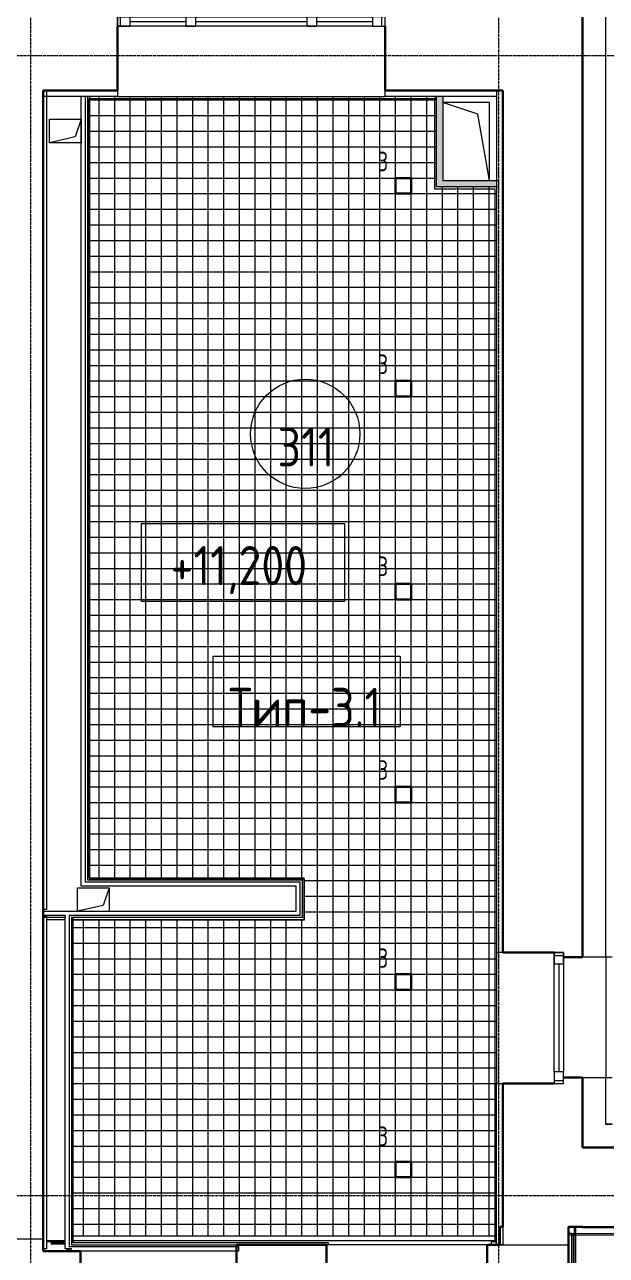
# Model space of a CAD drawing. Header units: millimetres. Extents: x -10438 to 68527, y -5058 to 44223.
# Drawn here: x 7110 to 10839, y 12561 to 20443 of the extents above; entities that cross this region are included whole.
import ezdxf

# ---------------------------------------------------------------- set-up
doc = ezdxf.new("R2010")
doc.units = ezdxf.units.MM
doc.linetypes.add('ADSK_Линия сетки', pattern=[25, 20, -2.5, 0, -2.5])
doc.linetypes.add('ADSK_Штриховая_ш3 п1_5', pattern=[4.5, 3, -1.5])
for name, color, linetype, lineweight in [('_ Окна', 7, 'Continuous', 9), ('Аннотация', 7, 'Continuous', 20), ('Марки', 7, 'Continuous', 20), ('Марки помещений', 7, 'Continuous', 20), ('Обобщенные модели', 7, 'Continuous', 18), ('Окна', 7, 'Continuous', 9), ('Оси', 7, 'Continuous', 9), ('Отметки', 7, 'Continuous', 9), ('Перекрытие', 7, 'Continuous', 18), ('Потолки', 7, 'Continuous', 9), ('Потолки штриховка', 7, 'Continuous', 9), ('Стены внутренние', 7, 'Continuous', 18), ('Стены наружные', 7, 'Continuous', 18), ('Стены несущие', 7, 'Continuous', 30), ('Стены отделка', 7, 'Continuous', 30), ('Стены штриховка', 7, 'Continuous', 9)]:
    doc.layers.add(name, color=color, linetype=linetype, lineweight=lineweight)
doc.layers.add('Линии', color=7, linetype='Continuous', lineweight=9, true_color=0x00a600)
doc.layers.add('Линии разделители', color=4, linetype='ADSK_Штриховая_ш3 п1_5', lineweight=40, true_color=0x00ffff)
doc.styles.add('GOST Common_1', font='GOST_Common.ttf', dxfattribs={"width": 0.9, "height": 250})
doc.styles.add('GOST Common_2', font='GOST_Common.ttf', dxfattribs={"width": 0.9, "height": 250})
doc.styles.add('GOST Common_4', font='GOST_Common.ttf', dxfattribs={"width": 0.8, "height": 350})
doc.styles.add('GOST Common_B', font='', dxfattribs={"width": 0.9, "height": 250})
doc.styles.get('GOST Common_B').set_extended_font_data('GOST Common', bold=True)

# ---------------------------------------------------------------- blocks, each defined once
blk = doc.blocks.new('GM_Отверстие прямоугольное _в плите_ - Отверстие-1433035-План потолков 3-го этажа')
at = {"layer": 'Обобщенные модели'}
for p, q in [((-101.2, -75), (-101.2, 75)), ((-101.2, -75), (-63.7, 37.5)), ((-63.7, 37.5), (101.2, 75)), ((101.2, 75), (101.2, -75)), ((101.2, -75), (-101.2, -75))]:
    blk.add_line(p, q, dxfattribs=at)
blk = doc.blocks.new('GM_Отверстие прямоугольное _в плите_ - Отверстие-V1-План потолков 3-го этажа')
at = {"layer": 'Обобщенные модели'}
for p, q in [((-101.2, -75), (-101.2, 75)), ((-101.2, 75), (101.2, 75)), ((-101.2, -75), (-63.7, 37.5)), ((-63.7, 37.5), (101.2, 75)), ((101.2, 75), (101.2, -75)), ((101.2, -75), (-101.2, -75))]:
    blk.add_line(p, q, dxfattribs=at)
blk = doc.blocks.new('GM_Отверстие прямоугольное _в плите_ - Отверстие-1433036-План потолков 3-го этажа')
at = {"layer": 'Обобщенные модели'}
for p, q in [((-150, 250), (-150, -250)), ((-150, 250), (-75, -175)), ((-75, -175), (150, -250)), ((-150, -250), (150, -250))]:
    blk.add_line(p, q, dxfattribs=at)
blk = doc.blocks.new('окна_rehau_однопольное_фрамуга_сверху - 800х2240 _нов_ ОК-3_-4264339-План потолков 3-го этажа')
at = {"layer": '_ Окна', "lineweight": 18}
for p, q in [((-420, 75), (-420, 135)), ((-420, 135), (-344, 135)), ((-344, 135), (-344, 75)), ((344, 135), (344, 75)), ((420, 135), (344, 135)), ((420, 75), (420, 135)), ((-344, 75), (-420, 75)), ((344, 75), (420, 75))]:
    blk.add_line(p, q, dxfattribs=at)
at = {"layer": '_ Окна'}
for p, q in [((-400, 75), (-400, 135)), ((-344, 105), (344, 105)), ((400, 75), (400, 135))]:
    blk.add_line(p, q, dxfattribs=at)
at = {"layer": 'Окна'}
for p, q in [((-420, 135), (-420, 75)), ((-344, 135), (-420, 135)), ((-344, 135), (344, 135)), ((420, 135), (344, 135)), ((420, 75), (420, 135)), ((-420, 75), (-344, 75)), ((344, 75), (-344, 75)), ((344, 75), (420, 75))]:
    blk.add_line(p, q, dxfattribs=at)
blk = doc.blocks.new('окно трехпол с фрамугой - 1675-2200_h___нов_ ок-23-2116831-План потолков 3-го этажа')
at = {"layer": '_ Окна', "lineweight": 18}
for p, q in [((-857.5, 115), (-857.5, 175)), ((-857.5, 175), (-777.5, 175)), ((-777.5, 175), (-777.5, 115)), ((-417.5, 115), (-417.5, 175)), ((-417.5, 175), (-357.5, 175)), ((-357.5, 175), (-357.5, 115)), ((357.5, 115), (357.5, 175)), ((357.5, 175), (417.5, 175)), ((417.5, 175), (417.5, 115)), ((777.5, 175), (777.5, 115)), ((857.5, 175), (777.5, 175)), ((857.5, 115), (857.5, 175)), ((-777.5, 115), (-857.5, 115)), ((-357.5, 115), (-417.5, 115)), ((417.5, 115), (357.5, 115)), ((777.5, 115), (857.5, 115))]:
    blk.add_line(p, q, dxfattribs=at)
at = {"layer": '_ Окна'}
for p, q in [((-837.5, 115), (-837.5, 175)), ((837.5, 115), (837.5, 175)), ((-777.5, 145), (-417.5, 145)), ((-357.5, 145), (357.5, 145)), ((417.5, 145), (777.5, 145))]:
    blk.add_line(p, q, dxfattribs=at)
at = {"layer": 'Окна'}
for p, q in [((-857.5, 175), (-857.5, 115)), ((-777.5, 175), (-857.5, 175)), ((-777.5, 175), (-417.5, 175)), ((-357.5, 175), (-417.5, 175)), ((-357.5, 175), (357.5, 175)), ((417.5, 175), (357.5, 175)), ((417.5, 175), (777.5, 175)), ((857.5, 175), (777.5, 175)), ((857.5, 115), (857.5, 175)), ((-857.5, 115), (-777.5, 115)), ((-417.5, 115), (-777.5, 115)), ((-417.5, 115), (-357.5, 115)), ((357.5, 115), (-357.5, 115)), ((357.5, 115), (417.5, 115)), ((777.5, 115), (417.5, 115)), ((777.5, 115), (857.5, 115))]:
    blk.add_line(p, q, dxfattribs=at)
blk = doc.blocks.new('ADSK_Марка_Помещение_ОдноЗначение - Номер-159740-План потолков 3-го этажа')
at = {"layer": 'Марки помещений'}
blk.add_circle((0, 0), 3.5, dxfattribs=at)
blk = doc.blocks.new('ADSK_Марка_Потолок - ADSK_Марка и Смещение от уровня-155896-План потолков 3-го этажа')
at = {"layer": 'Марки'}
for p, q in [((-6, 4.5), (-6, 0)), ((-6, 4.5), (6, 4.5)), ((6, 4.5), (6, 0)), ((-6, 0), (6, 0))]:
    blk.add_line(p, q, dxfattribs=at)
blk = doc.blocks.new('Высотные отметки - Рамка-12095-План потолков 3-го этажа')
at = {"layer": 'Аннотация'}
for p, q in [((-6.5, 0), (-6.5, 5)), ((-6.5, 5), (6.5, 5)), ((6.5, 5), (6.5, 0)), ((6.5, 0), (-6.5, 0))]:
    blk.add_line(p, q, dxfattribs=at)

msp = doc.modelspace()

# ---------------------------------------------------------------- hatches: boundary and pattern name
at = {"layer": 'Потолки штриховка', "lineweight": 18}
h = msp.add_hatch(dxfattribs=at)
h.set_pattern_fill('FP_31', color=256, style=0, pattern_type=2)
h.set_pattern_definition([(90, (8787.61, 16360.99), (100, -6e-15), []), (0, (8787.61, 16360.99), (0, -100), [])])
h.paths.add_polyline_path([(7410, 12683.264), (10135, 12683.264), (10135, 19404.534), (9750, 19404.534), (9750, 19982.525), (7527.388, 19982.525), (7527.388, 14970.09), (8905, 14970.09), (8905, 14710.105), (7410, 14710.105), (7410, 12815.144)])
at = {"layer": 'Стены внутренние'}
for points in [[(9750, 19404.534), (9790, 19404.534), (9790, 19982.525), (9750, 19982.525)], [(10135, 19404.534), (10135, 19444.534), (9790, 19444.534), (9790, 19404.534)]]:
    msp.add_hatch(color=256, dxfattribs=at).paths.add_polyline_path(points)

# ---------------------------------------------------------------- linework, layer by layer
at = {"layer": 'Линии', "color": 5, "lineweight": 30, "true_color": 0x0000ff}
for p, q in [((9487.615, 19360.987), (9487.615, 19460.987)), ((9487.615, 19460.987), (9587.615, 19460.987)), ((9587.615, 19360.987), (9587.615, 19460.987)), ((9587.615, 19360.987), (9487.615, 19360.987)), ((9487.615, 18060.987), (9487.615, 18160.987)), ((9487.615, 18160.987), (9587.615, 18160.987)), ((9587.615, 18060.987), (9587.615, 18160.987)), ((9587.615, 18060.987), (9487.615, 18060.987)), ((9487.615, 16760.987), (9487.615, 16860.987)), ((9487.615, 16860.987), (9587.615, 16860.987)), ((9587.615, 16760.987), (9587.615, 16860.987)), ((9587.615, 16760.987), (9487.615, 16760.987)), ((9487.615, 14260.987), (9487.615, 14360.987)), ((9487.615, 14360.987), (9587.615, 14360.987)), ((9587.615, 14260.987), (9587.615, 14360.987)), ((9587.615, 14260.987), (9487.615, 14260.987))]:
    msp.add_line(p, q, dxfattribs=at)
at = {"layer": 'Линии', "color": 1, "lineweight": 30, "true_color": 0xff0000}
for p, q in [((9487.615, 15460.987), (9487.615, 15560.987)), ((9487.615, 15560.987), (9587.615, 15560.987)), ((9587.615, 15460.987), (9587.615, 15560.987)), ((9587.615, 15460.987), (9487.615, 15460.987)), ((9487.615, 13060.987), (9487.615, 13160.987)), ((9487.615, 13160.987), (9587.615, 13160.987)), ((9587.615, 13060.987), (9587.615, 13160.987)), ((9587.615, 13060.987), (9487.615, 13060.987))]:
    msp.add_line(p, q, dxfattribs=at)
at = {"layer": 'Линии разделители'}
for p, q in [((7370, 12638.264), (7278.494, 12638.264)), ((7390, 12603.264), (7390, 12588.264))]:
    msp.add_line(p, q, dxfattribs=at)
at = {"layer": 'Оси', "linetype": 'ADSK_Линия сетки'}
for p, q in [((7149.565, -4258.205), (7149.565, 22151.608)), ((10149.565, -4258.205), (10149.565, 22151.608)), ((-9638.275, 20245), (56004.853, 20245)), ((-9638.275, 12945), (56004.853, 12945))]:
    msp.add_line(p, q, dxfattribs=at)
at = {"layer": 'Перекрытие'}
for p, q in [((10596.616, 12742.502), (10685, 12742.269)), ((7370, 12653.732), (7250, 12653.732)), ((10123, 12653.732), (7421.922, 12653.732)), ((10102, 12628.264), (10102, 12653.732))]:
    msp.add_line(p, q, dxfattribs=at)
at = {"layer": 'Потолки'}
for p, q in [((7527.388, 14970.09), (7527.388, 19982.525)), ((8905, 14970.09), (7527.388, 14970.09)), ((8905, 14710.105), (8905, 14970.09)), ((7410, 14710.105), (8905, 14710.105)), ((10135, 12683.264), (7410, 12683.264))]:
    msp.add_line(p, q, dxfattribs=at)
at = {"layer": 'Стены внутренние'}
for p, q in [((7705.418, 19982.525), (9420.418, 19982.525)), ((10135, 14501), (10135, 13661)), ((7250, 12648.783), (7370, 12648.783)), ((10075, 12628.264), (9045, 12628.264)), ((10123, 12648.264), (10102, 12648.264))]:
    msp.add_line(p, q, dxfattribs=at)
at = {"layer": 'Стены наружные'}
for p, q in [((7524.478, 14977.09), (7524.478, 19970.525)), ((7524.478, 19970.525), (9742.5, 19970.525)), ((9738, 19966.025), (9738, 19392.534)), ((9738, 19966.025), (9750, 19966.025)), ((9742.5, 19982.525), (9742.5, 19970.525)), ((9738, 19392.534), (10123, 19392.534)), ((10123, 19392.534), (10123, 12644.764)), ((8902, 14977.09), (7524.478, 14977.09)), ((8902, 14713.105), (8902, 14977.09)), ((7250, 14713.105), (7370.154, 14713.105)), ((7410, 14713.105), (8902, 14713.105)), ((7422, 12640.264), (7422, 14725.105)), ((10835, 14471), (10835, 13701)), ((9055, 12640.264), (7422, 12640.264)), ((9055, 12640.264), (9055, 12628.264)), ((10135, 12644.764), (10123, 12644.764))]:
    msp.add_line(p, q, dxfattribs=at)
at = {"layer": 'Стены несущие'}
for p, q in [((10685, 14471), (10685, 20612.525)), ((7705.418, 20022.525), (7705.418, 20432.525)), ((9420.418, 20022.525), (9420.418, 20432.525)), ((7705.418, 20022.525), (7230, 20022.525)), ((7230, 20022.525), (7230, 12588.264)), ((9420.418, 20022.525), (10175, 20022.525)), ((10175, 14501), (10175, 20022.525)), ((10505, 14501), (10175, 14501)), ((10685, 14471), (10565, 14471)), ((10175, 13661), (10175, 12743.557)), ((10175, 13661), (10505, 13661)), ((10565, 13701), (10685, 13701)), ((10685, 13252.216), (10685, 13701)), ((10685, 13252.216), (13650.566, 13244.409)), ((13650.566, 13244.409), (10685, 13252.216)), ((10156.616, 12628.264), (10156.616, 12743.557)), ((10156.616, 12743.557), (10175, 12743.557)), ((10685, 12743.557), (10596.616, 12743.557)), ((10596.616, 12743.557), (10596.616, 12248.264)), ((10685, 12742.214), (10685, 12743.557)), ((13618.224, 12734.492), (10685, 12742.214)), ((10685, 12742.214), (13618.224, 12734.492)), ((8468.578, 12628.264), (9045, 12628.264)), ((8468.578, 12248.264), (8468.578, 12628.264)), ((9045, 12628.264), (9045, 12248.264)), ((10075, 12628.264), (10156.616, 12628.264)), ((10075, 12248.264), (10075, 12628.264)), ((7230, 12588.264), (7468.494, 12588.264)), ((7468.494, 12588.264), (7468.494, 12088.264))]:
    msp.add_line(p, q, dxfattribs=at)
at = {"layer": 'Стены отделка', "lineweight": 9}
for p, q in [((10835, 14471), (10835, 20762.525)), ((7250, 20022.525), (7250, 14775.105)), ((7705.418, 20022.525), (7705.418, 19982.525)), ((9420.418, 19982.525), (9420.418, 20022.525)), ((10135, 20022.525), (10135, 14501)), ((7705.418, 19982.525), (7230, 19982.525)), ((7472.478, 14924.821), (7472.478, 19982.525)), ((7512.478, 19982.525), (7512.478, 14965.09)), ((10135, 19982.525), (9420.418, 19982.525)), ((9750, 19404.534), (9750, 19982.525)), ((9790, 19982.525), (9790, 19444.534)), ((10147.5, 19404.534), (9750, 19404.534)), ((9790, 19444.534), (10147.5, 19444.534)), ((10147.5, 19444.534), (10147.5, 19404.534)), ((7512.478, 14924.821), (7472.478, 14924.821)), ((7512.478, 14965.09), (8890, 14965.09)), ((7512.478, 14925.09), (7512.478, 14924.821)), ((8850, 14925.09), (7512.478, 14925.09)), ((8850, 14765.105), (8850, 14925.09)), ((8890, 14965.09), (8890, 14725.105)), ((7250, 14775.105), (7230, 14775.105)), ((7230, 14765.105), (8850, 14765.105)), ((7230, 14735.105), (7250, 14735.105)), ((7370, 14725.105), (7230, 14725.105)), ((7250, 14735.105), (7250, 12603.264)), ((7370, 12603.264), (7370, 14725.105)), ((8890, 14725.105), (7410, 14725.105)), ((7410, 14725.105), (7410, 12628.264)), ((10175, 14501), (10135, 14501)), ((10875, 14471), (10685, 14471)), ((10135, 12627.415), (10135, 13661)), ((10135, 13661), (10175, 13661)), ((10685, 13701), (10875, 13701)), ((10835, 13401.822), (10835, 13701)), ((10685.395, 13402.215), (10685, 13402.217)), ((10685, 13252.216), (10685.395, 13402.215)), ((10875, 13401.822), (10835, 13401.822)), ((10835, 13401.822), (10875, 13401.716)), ((10175, 12743.557), (10175, 12627.415)), ((10596.548, 12702.447), (10596.653, 12742.447)), ((10596.548, 12702.447), (15438.002, 12689.701)), ((10596.616, 12702.553), (10616.616, 12702.553)), ((10596.653, 12742.447), (10685, 12742.214)), ((10616.616, 12228.264), (10616.616, 12702.553)), ((10628.616, 12702.363), (10628.616, 12228.264)), ((10631.616, 12228.264), (10631.616, 12702.355)), ((10641.616, 12702.328), (10641.616, 12228.264)), ((7410, 12628.264), (8468.578, 12628.264)), ((8481.078, 12628.264), (8481.078, 12588.264)), ((10175, 12627.415), (10135, 12627.415)), ((15426.002, 12677.733), (10596.616, 12690.447)), ((7250, 12603.264), (7230, 12603.264)), ((7410, 12603.264), (7370, 12603.264)), ((7410, 12588.264), (7410, 12603.264)), ((8481.078, 12588.264), (7468.494, 12588.264))]:
    msp.add_line(p, q, dxfattribs=at)
at = {"layer": 'Стены штриховка'}
for p, q in [((7499.478, 19982.525), (7499.478, 14952.09)), ((8877, 14952.09), (7499.478, 14952.09)), ((8877, 14738.105), (8877, 14952.09)), ((7370, 14738.105), (7230, 14738.105)), ((7370, 14738.105), (7370, 14725.105)), ((8877, 14738.105), (7397, 14738.105)), ((7397, 14738.105), (7397, 12615.264)), ((15428.002, 12679.728), (10596.616, 12692.447)), ((10626.616, 12702.368), (10626.616, 12228.264)), ((10631.616, 12742.355), (10631.616, 12702.355)), ((10641.616, 12742.328), (10641.616, 12702.328)), ((7230, 12663.783), (6790, 12663.783)), ((8481.078, 12615.264), (7397, 12615.264)), ((10156.616, 12628.264), (10596.616, 12628.264))]:
    msp.add_line(p, q, dxfattribs=at)

# ---------------------------------------------------------------- block references
at = {"layer": 'Марки', "xscale": 99.99999999999993, "yscale": 99.99999999999993, "zscale": 99.99999999999993}
msp.add_blockref('ADSK_Марка_Потолок - ADSK_Марка и Смещение от уровня-155896-План потолков 3-го этажа', (8917.307, 15948.475), dxfattribs=at)
at = {"layer": 'Марки помещений', "xscale": 99.99999999999993, "yscale": 99.99999999999993, "zscale": 99.99999999999993}
msp.add_blockref('ADSK_Марка_Помещение_ОдноЗначение - Номер-159740-План потолков 3-го этажа', (8909.143, 17822.543), dxfattribs=at)
at = {"layer": 'Обобщенные модели', "rotation": 180}
for name, p in [('GM_Отверстие прямоугольное _в плите_ - Отверстие-1433036-План потолков 3-го этажа', (9940, 19694.534)), ('GM_Отверстие прямоугольное _в плите_ - Отверстие-V1-План потолков 3-го этажа', (7371.194, 19762)), ('GM_Отверстие прямоугольное _в плите_ - Отверстие-1433035-План потолков 3-го этажа', (7551.194, 14840.105))]:
    msp.add_blockref(name, p, dxfattribs=at)
at = {"layer": 'Окна'}
msp.add_blockref('окно трехпол с фрамугой - 1675-2200_h___нов_ ок-23-2116831-План потолков 3-го этажа', (8562.918, 20317.525), dxfattribs=at)
at = {"layer": 'Окна', "rotation": 269.9999999999999}
msp.add_blockref('окна_rehau_однопольное_фрамуга_сверху - 800х2240 _нов_ ОК-3_-4264339-План потолков 3-го этажа', (10430, 14081), dxfattribs=at)
at = {"layer": 'Отметки', "lineweight": 20, "xscale": 99.99999999999993, "yscale": 99.99999999999993, "zscale": 99.99999999999993}
msp.add_blockref('Высотные отметки - Рамка-12095-План потолков 3-го этажа', (8510.506, 16748.707), dxfattribs=at)

# ---------------------------------------------------------------- texts
at = {"layer": 'Аннотация', "lineweight": 9, "char_height": 125, "width": 175.5, "attachment_point": 5, "line_spacing_factor": 1.022766, "style": 'GOST Common_4'}
for insert in [(9407.23, 19566.512), (9407.23, 18267.869), (9407.23, 16974.17), (9407.23, 15669.613), (9407.23, 14464.841), (9407.23, 13323.516)]:
    msp.add_mtext('\\pt180,360,540,720,900,1080,1260,1440,1620,1800,1980,2160,2340,2520,2700,2880,3060,3240,3420,3600,3780,3960,4140,4320,4500,4680,4860,5040,5220,5400,5580,5760;3 ', dxfattribs=dict(at, insert=insert))
at = {"layer": 'Марки', "lineweight": 9, "insert": (8906.676, 16070.631), "char_height": 250, "width": 1024.2, "attachment_point": 5, "line_spacing_factor": 1.022766, "style": 'GOST Common_B'}
msp.add_mtext('\\pt1143,2286,3429,4572,5715,6858,8001,9144,10287,11430,12573,13716,14859,16002,17145,18288,19431,20574,21717,22860,24003,25146,26289,27432,28575,29718,30861,32004,33147,34290,35433,36576;Тип-3.1', dxfattribs=at)
at = {"layer": 'Марки помещений', "lineweight": 9, "insert": (8914.086, 17738.961), "char_height": 250, "width": 393.3, "attachment_point": 5, "line_spacing_factor": 1.022766, "style": 'GOST Common_1'}
msp.add_mtext('\\pt450,900,1350,1800,2250,2700,3150,3600,4050,4500,4950,5400,5850,6300,6750,7200,7650,8100,8550,9000,9450,9900,10350,10800,11250,11700,12150,12600,13050,13500,13950,14400;311', dxfattribs=at)
at = {"layer": 'Отметки', "lineweight": 20, "insert": (8046.631, 17103.784), "char_height": 250, "width": 1113.30067, "attachment_point": 1, "line_spacing_factor": 1.022761, "style": 'GOST Common_2'}
msp.add_mtext('+11,200', dxfattribs=at)

doc.saveas('drawing.dxf')
